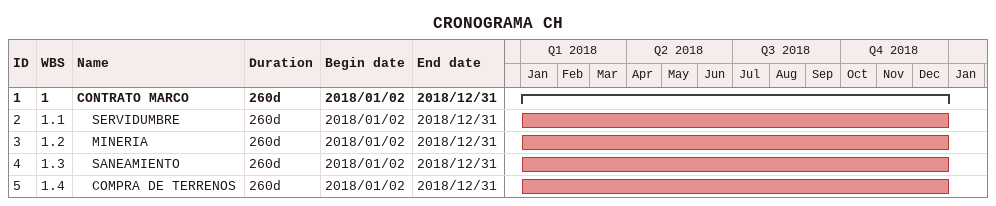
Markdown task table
CRONOGRAMA CH

| ID | WBS | Task | Duration | Start | Finish |
|---|---|---|---|---|---|
| 1 | 1 | **CONTRATO MARCO** | 260d | 2018-01-02 | 2018-12-31 |
| 2 | 1.1 | SERVIDUMBRE | 260d | 2018-01-02 | 2018-12-31 |
| 3 | 1.2 | MINERIA | 260d | 2018-01-02 | 2018-12-31 |
| 4 | 1.3 | SANEAMIENTO | 260d | 2018-01-02 | 2018-12-31 |
| 5 | 1.4 | COMPRA DE TERRENOS | 260d | 2018-01-02 | 2018-12-31 |
